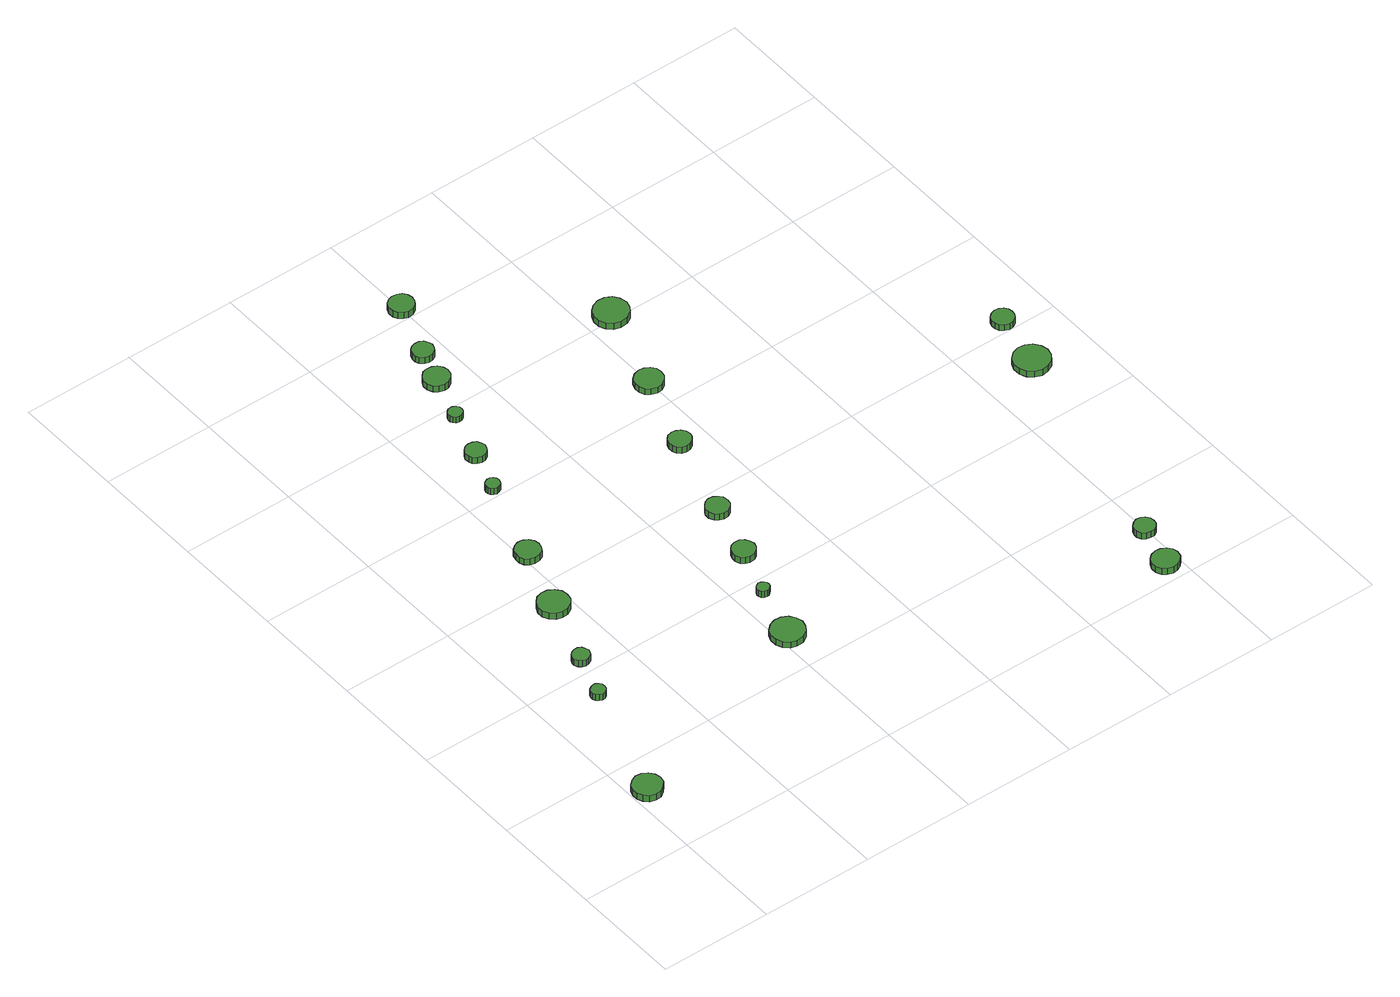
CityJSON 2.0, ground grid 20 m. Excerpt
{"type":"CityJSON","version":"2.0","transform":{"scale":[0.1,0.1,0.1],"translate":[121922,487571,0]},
"CityObjects":{
"tree1":{"type":"SolitaryVegetationObject","attributes":{"function":"something"},"geometry":[{"type":"MultiSurface","lod":"1","boundaries":[[[0,1,2,3,4,5,6,7,8,9,10,11,12,13,14]],[[15,16,17,18,19,20,21,22,23,24,25,26,27,28,29]],[[0,29,28,1]],[[1,28,27,2]],[[2,27,26,3]],[[3,26,25,4]],[[4,25,24,5]],[[5,24,23,6]],[[6,23,22,7]],[[7,22,21,8]],[[8,21,20,9]],[[9,20,19,10]],[[10,19,18,11]],[[11,18,17,12]],[[12,17,16,13]],[[13,16,15,14]],[[14,15,29,0]]]}]},
"tree2":{"type":"SolitaryVegetationObject","attributes":{"function":"something"},"geometry":[{"type":"MultiSurface","lod":"1","boundaries":[[[30,31,32,33,34,35,36,37,38,39,40,41,42,43,44]],[[45,46,47,48,49,50,51,52,53,54,55,56,57,58,59]],[[30,59,58,31]],[[31,58,57,32]],[[32,57,56,33]],[[33,56,55,34]],[[34,55,54,35]],[[35,54,53,36]],[[36,53,52,37]],[[37,52,51,38]],[[38,51,50,39]],[[39,50,49,40]],[[40,49,48,41]],[[41,48,47,42]],[[42,47,46,43]],[[43,46,45,44]],[[44,45,59,30]]]}]},
"tree3":{"type":"SolitaryVegetationObject","attributes":{"function":"something"},"geometry":[{"type":"MultiSurface","lod":"1","boundaries":[[[60,61,62,63,64,65,66,67,68,69,70,71,72,73,74]],[[75,76,77,78,79,80,81,82,83,84,85,86,87,88,89]],[[60,89,88,61]],[[61,88,87,62]],[[62,87,86,63]],[[63,86,85,64]],[[64,85,84,65]],[[65,84,83,66]],[[66,83,82,67]],[[67,82,81,68]],[[68,81,80,69]],[[69,80,79,70]],[[70,79,78,71]],[[71,78,77,72]],[[72,77,76,73]],[[73,76,75,74]],[[74,75,89,60]]]}]},
"tree4":{"type":"SolitaryVegetationObject","attributes":{"function":"something"},"geometry":[{"type":"MultiSurface","lod":"1","boundaries":[[[90,91,92,93,94,95,96,97,98,99,100,101,102,103,104]],[[105,106,107,108,109,110,111,112,113,114,115,116,117,118,119]],[[90,119,118,91]],[[91,118,117,92]],[[92,117,116,93]],[[93,116,115,94]],[[94,115,114,95]],[[95,114,113,96]],[[96,113,112,97]],[[97,112,111,98]],[[98,111,110,99]],[[99,110,109,100]],[[100,109,108,101]],[[101,108,107,102]],[[102,107,106,103]],[[103,106,105,104]],[[104,105,119,90]]]}]},
"tree5":{"type":"SolitaryVegetationObject","attributes":{"function":"something"},"geometry":[{"type":"MultiSurface","lod":"1","boundaries":[[[120,121,122,123,124,125,126,127,128,129,130,131,132,133,134]],[[135,136,137,138,139,140,141,142,143,144,145,146,147,148,149]],[[120,149,148,121]],[[121,148,147,122]],[[122,147,146,123]],[[123,146,145,124]],[[124,145,144,125]],[[125,144,143,126]],[[126,143,142,127]],[[127,142,141,128]],[[128,141,140,129]],[[129,140,139,130]],[[130,139,138,131]],[[131,138,137,132]],[[132,137,136,133]],[[133,136,135,134]],[[134,135,149,120]]]}]},
"tree6":{"type":"SolitaryVegetationObject","attributes":{"function":"something"},"geometry":[{"type":"MultiSurface","lod":"1","boundaries":[[[150,151,152,153,154,155,156,157,158,159,160,161,162,163,164]],[[165,166,167,168,169,170,171,172,173,174,175,176,177,178,179]],[[150,179,178,151]],[[151,178,177,152]],[[152,177,176,153]],[[153,176,175,154]],[[154,175,174,155]],[[155,174,173,156]],[[156,173,172,157]],[[157,172,171,158]],[[158,171,170,159]],[[159,170,169,160]],[[160,169,168,161]],[[161,168,167,162]],[[162,167,166,163]],[[163,166,165,164]],[[164,165,179,150]]]}]},
"tree7":{"type":"SolitaryVegetationObject","attributes":{"function":"something"},"geometry":[{"type":"MultiSurface","lod":"1","boundaries":[[[180,181,182,183,184,185,186,187,188,189,190,191,192,193,194]],[[195,196,197,198,199,200,201,202,203,204,205,206,207,208,209]],[[180,209,208,181]],[[181,208,207,182]],[[182,207,206,183]],[[183,206,205,184]],[[184,205,204,185]],[[185,204,203,186]],[[186,203,202,187]],[[187,202,201,188]],[[188,201,200,189]],[[189,200,199,190]],[[190,199,198,191]],[[191,198,197,192]],[[192,197,196,193]],[[193,196,195,194]],[[194,195,209,180]]]}]},
"tree8":{"type":"SolitaryVegetationObject","attributes":{"function":"something"},"geometry":[{"type":"MultiSurface","lod":"1","boundaries":[[[210,211,212,213,214,215,216,217,218,219,220,221,222,223,224]],[[225,226,227,228,229,230,231,232,233,234,235,236,237,238,239]],[[210,239,238,211]],[[211,238,237,212]],[[212,237,236,213]],[[213,236,235,214]],[[214,235,234,215]],[[215,234,233,216]],[[216,233,232,217]],[[217,232,231,218]],[[218,231,230,219]],[[219,230,229,220]],[[220,229,228,221]],[[221,228,227,222]],[[222,227,226,223]],[[223,226,225,224]],[[224,225,239,210]]]}]},
"tree9":{"type":"SolitaryVegetationObject","attributes":{"function":"something"},"geometry":[{"type":"MultiSurface","lod":"1","boundaries":[[[240,241,242,243,244,245,246,247,248,249,250,251,252,253,254]],[[255,256,257,258,259,260,261,262,263,264,265,266,267,268,269]],[[240,269,268,241]],[[241,268,267,242]],[[242,267,266,243]],[[243,266,265,244]],[[244,265,264,245]],[[245,264,263,246]],[[246,263,262,247]],[[247,262,261,248]],[[248,261,260,249]],[[249,260,259,250]],[[250,259,258,251]],[[251,258,257,252]],[[252,257,256,253]],[[253,256,255,254]],[[254,255,269,240]]]}]},
"tree10":{"type":"SolitaryVegetationObject","attributes":{"function":"something"},"geometry":[{"type":"MultiSurface","lod":"1","boundaries":[[[270,271,272,273,274,275,276,277,278,279,280,281,282,283,284]],[[285,286,287,288,289,290,291,292,293,294,295,296,297,298,299]],[[270,299,298,271]],[[271,298,297,272]],[[272,297,296,273]],[[273,296,295,274]],[[274,295,294,275]],[[275,294,293,276]],[[276,293,292,277]],[[277,292,291,278]],[[278,291,290,279]],[[279,290,289,280]],[[280,289,288,281]],[[281,288,287,282]],[[282,287,286,283]],[[283,286,285,284]],[[284,285,299,270]]]}]},
"tree11":{"type":"SolitaryVegetationObject","attributes":{"function":"something"},"geometry":[{"type":"MultiSurface","lod":"1","boundaries":[[[300,301,302,303,304,305,306,307,308,309,310,311,312,313,314]],[[315,316,317,318,319,320,321,322,323,324,325,326,327,328,329]],[[300,329,328,301]],[[301,328,327,302]],[[302,327,326,303]],[[303,326,325,304]],[[304,325,324,305]],[[305,324,323,306]],[[306,323,322,307]],[[307,322,321,308]],[[308,321,320,309]],[[309,320,319,310]],[[310,319,318,311]],[[311,318,317,312]],[[312,317,316,313]],[[313,316,315,314]],[[314,315,329,300]]]}]},
"tree12":{"type":"SolitaryVegetationObject","attributes":{"function":"something"},"geometry":[{"type":"MultiSurface","lod":"1","boundaries":[[[330,331,332,333,334,335,336,337,338,339,340,341,342,343,344]],[[345,346,347,348,349,350,351,352,353,354,355,356,357,358,359]],[[330,359,358,331]],[[331,358,357,332]],[[332,357,356,333]],[[333,356,355,334]],[[334,355,354,335]],[[335,354,353,336]],[[336,353,352,337]],[[337,352,351,338]],[[338,351,350,339]],[[339,350,349,340]],[[340,349,348,341]],[[341,348,347,342]],[[342,347,346,343]],[[343,346,345,344]],[[344,345,359,330]]]}]},
"tree13":{"type":"SolitaryVegetationObject","attributes":{"function":"something"},"geometry":[{"type":"MultiSurface","lod":"1","boundaries":[[[360,361,362,363,364,365,366,367,368,369,370,371,372,373,374]],[[375,376,377,378,379,380,381,382,383,384,385,386,387,388,389]],[[360,389,388,361]],[[361,388,387,362]],[[362,387,386,363]],[[363,386,385,364]],[[364,385,384,365]],[[365,384,383,366]],[[366,383,382,367]],[[367,382,381,368]],[[368,381,380,369]],[[369,380,379,370]],[[370,379,378,371]],[[371,378,377,372]],[[372,377,376,373]],[[373,376,375,374]],[[374,375,389,360]]]}]},
"tree14":{"type":"SolitaryVegetationObject","attributes":{"function":"something"},"geometry":[{"type":"MultiSurface","lod":"1","boundaries":[[[390,391,392,393,394,395,396,397,398,399,400,401,402,403,404]],[[405,406,407,408,409,410,411,412,413,414,415,416,417,418,419]],[[390,419,418,391]],[[391,418,417,392]],[[392,417,416,393]],[[393,416,415,394]],[[394,415,414,395]],[[395,414,413,396]],[[396,413,412,397]],[[397,412,411,398]],[[398,411,410,399]],[[399,410,409,400]],[[400,409,408,401]],[[401,408,407,402]],[[402,407,406,403]],[[403,406,405,404]],[[404,405,419,390]]]}]},
"tree15":{"type":"SolitaryVegetationObject","attributes":{"function":"something"},"geometry":[{"type":"MultiSurface","lod":"1","boundaries":[[[420,421,422,423,424,425,426,427,428,429,430,431,432,433,434]],[[435,436,437,438,439,440,441,442,443,444,445,446,447,448,449]],[[420,449,448,421]],[[421,448,447,422]],[[422,447,446,423]],[[423,446,445,424]],[[424,445,444,425]],[[425,444,443,426]],[[426,443,442,427]],[[427,442,441,428]],[[428,441,440,429]],[[429,440,439,430]],[[430,439,438,431]],[[431,438,437,432]],[[432,437,436,433]],[[433,436,435,434]],[[434,435,449,420]]]}]},
"tree16":{"type":"SolitaryVegetationObject","attributes":{"function":"something"},"geometry":[{"type":"MultiSurface","lod":"1","boundaries":[[[450,451,452,453,454,455,456,457,458,459,460,461,462,463,464]],[[465,466,467,468,469,470,471,472,473,474,475,476,477,478,479]],[[450,479,478,451]],[[451,478,477,452]],[[452,477,476,453]],[[453,476,475,454]],[[454,475,474,455]],[[455,474,473,456]],[[456,473,472,457]],[[457,472,471,458]],[[458,471,470,459]],[[459,470,469,460]],[[460,469,468,461]],[[461,468,467,462]],[[462,467,466,463]],[[463,466,465,464]],[[464,465,479,450]]]}]},
"tree17":{"type":"SolitaryVegetationObject","attributes":{"function":"something"},"geometry":[{"type":"MultiSurface","lod":"1","boundaries":[[[480,481,482,483,484,485,486,487,488,489,490,491,492,493,494]],[[495,496,497,498,499,500,501,502,503,504,505,506,507,508,509]],[[480,509,508,481]],[[481,508,507,482]],[[482,507,506,483]],[[483,506,505,484]],[[484,505,504,485]],[[485,504,503,486]],[[486,503,502,487]],[[487,502,501,488]],[[488,501,500,489]],[[489,500,499,490]],[[490,499,498,491]],[[491,498,497,492]],[[492,497,496,493]],[[493,496,495,494]],[[494,495,509,480]]]}]},
"tree18":{"type":"SolitaryVegetationObject","attributes":{"function":"something"},"geometry":[{"type":"MultiSurface","lod":"1","boundaries":[[[510,511,512,513,514,515,516,517,518,519,520,521,522,523,524]],[[525,526,527,528,529,530,531,532,533,534,535,536,537,538,539]],[[510,539,538,511]],[[511,538,537,512]],[[512,537,536,513]],[[513,536,535,514]],[[514,535,534,515]],[[515,534,533,516]],[[516,533,532,517]],[[517,532,531,518]],[[518,531,530,519]],[[519,530,529,520]],[[520,529,528,521]],[[521,528,527,522]],[[522,527,526,523]],[[523,526,525,524]],[[524,525,539,510]]]}]},
"tree19":{"type":"SolitaryVegetationObject","attributes":{"function":"something"},"geometry":[{"type":"MultiSurface","lod":"1","boundaries":[[[540,541,542,543,544,545,546,547,548,549,550,551,552,553,554]],[[555,556,557,558,559,560,561,562,563,564,565,566,567,568,569]],[[540,569,568,541]],[[541,568,567,542]],[[542,567,566,543]],[[543,566,565,544]],[[544,565,564,545]],[[545,564,563,546]],[[546,563,562,547]],[[547,562,561,548]],[[548,561,560,549]],[[549,560,559,550]],[[550,559,558,551]],[[551,558,557,552]],[[552,557,556,553]],[[553,556,555,554]],[[554,555,569,540]]]}]},
"tree20":{"type":"SolitaryVegetationObject","attributes":{"function":"something"},"geometry":[{"type":"MultiSurface","lod":"1","boundaries":[[[570,571,572,573,574,575,576,577,578,579,580,581,582,583,584]],[[585,586,587,588,589,590,591,592,593,594,595,596,597,598,599]],[[570,599,598,571]],[[571,598,597,572]],[[572,597,596,573]],[[573,596,595,574]],[[574,595,594,575]],[[575,594,593,576]],[[576,593,592,577]],[[577,592,591,578]],[[578,591,590,579]],[[579,590,589,580]],[[580,589,588,581]],[[581,588,587,582]],[[582,587,586,583]],[[583,586,585,584]],[[584,585,599,570]]]}]},
"tree21":{"type":"SolitaryVegetationObject","attributes":{"function":"something"},"geometry":[{"type":"MultiSurface","lod":"1","boundaries":[[[600,601,602,603,604,605,606,607,608,609,610,611,612,613,614]],[[615,616,617,618,619,620,621,622,623,624,625,626,627,628,629]],[[600,629,628,601]],[[601,628,627,602]],[[602,627,626,603]],[[603,626,625,604]],[[604,625,624,605]],[[605,624,623,606]],[[606,623,622,607]],[[607,622,621,608]],[[608,621,620,609]],[[609,620,619,610]],[[610,619,618,611]],[[611,618,617,612]],[[612,617,616,613]],[[613,616,615,614]],[[614,615,629,600]]]}]},
"tree22":{"type":"SolitaryVegetationObject","attributes":{"function":"something"},"geometry":[{"type":"MultiSurface","lod":"1","boundaries":[[[630,631,632,633,634,635,636,637,638,639,640,641,642,643,644]],[[645,646,647,648,649,650,651,652,653,654,655,656,657,658,659]],[[630,659,658,631]],[[631,658,657,632]],[[632,657,656,633]],[[633,656,655,634]],[[634,655,654,635]],[[635,654,653,636]],[[636,653,652,637]],[[637,652,651,638]],[[638,651,650,639]],[[639,650,649,640]],[[640,649,648,641]],[[641,648,647,642]],[[642,647,646,643]],[[643,646,645,644]],[[644,645,659,630]]]}]}
},
"vertices":[
[53,133,17],[51,143,17],[44,152,17],[35,158,17],[24,159,17],[14,155,17],[6,148,17],[2,138,17],[2,128,17],[6,118,17],[14,110,17],[24,107,17],[35,108,17],[44,114,17],[51,122,17],[51,122,4],[44,114,4],[35,108,4],[24,107,4],[14,110,4],[6,118,4],[2,128,4],[2,138,4],[6,148,4],[14,155,4],[24,159,4],[35,158,4],[44,152,4],[51,143,4],[53,133,4],
[114,351,15],[113,356,15],[110,360,15],[105,363,15],[100,363,15],[95,361,15],[91,358,15],[89,353,15],[89,348,15],[91,343,15],[95,340,15],[100,338,15],[105,338,15],[110,341,15],[113,345,15],[113,345,2],[110,341,2],[105,338,2],[100,338,2],[95,340,2],[91,343,2],[89,348,2],[89,353,2],[91,358,2],[95,361,2],[100,363,2],[105,363,2],[110,360,2],[113,356,2],[114,351,2],
[144,428,16],[142,434,16],[139,440,16],[133,443,16],[127,443,16],[121,441,16],[116,437,16],[113,431,16],[113,425,16],[116,419,16],[121,415,16],[127,413,16],[133,414,16],[139,417,16],[142,422,16],[142,422,3],[139,417,3],[133,414,3],[127,413,3],[121,415,3],[116,419,3],[113,425,3],[113,431,3],[116,437,3],[121,441,3],[127,443,3],[133,443,3],[139,440,3],[142,434,3],[144,428,3],
[195,547,17],[193,558,17],[186,567,17],[176,573,17],[165,574,17],[154,571,17],[146,563,17],[141,553,17],[141,541,17],[146,531,17],[154,523,17],[165,520,17],[176,521,17],[186,527,17],[193,536,17],[193,536,4],[186,527,4],[176,521,4],[165,520,4],[154,523,4],[146,531,4],[141,541,4],[141,553,4],[146,563,4],[154,571,4],[165,574,4],[176,573,4],[186,567,4],[193,558,4],[195,547,4],
[232,665,16],[230,674,16],[225,681,16],[217,686,16],[208,687,16],[199,684,16],[192,678,16],[189,669,16],[189,660,16],[192,652,16],[199,646,16],[208,643,16],[217,644,16],[225,648,16],[230,656,16],[230,656,3],[225,648,3],[217,644,3],[208,643,3],[199,646,3],[192,652,3],[189,660,3],[189,669,3],[192,678,3],[199,684,3],[208,687,3],[217,686,3],[225,681,3],[230,674,3],[232,665,3],
[445,273,16],[442,285,16],[435,295,16],[424,301,16],[412,302,16],[401,298,16],[392,290,16],[387,279,16],[387,267,16],[392,255,16],[401,247,16],[412,244,16],[424,245,16],[435,251,16],[442,261,16],[442,261,4],[435,251,4],[424,245,4],[412,244,4],[401,247,4],[392,255,4],[387,267,4],[387,279,4],[392,290,4],[401,298,4],[412,302,4],[424,301,4],[435,295,4],[442,285,4],[445,273,4],
[273,817,15],[272,822,15],[269,826,15],[264,829,15],[259,829,15],[254,827,15],[250,824,15],[248,819,15],[248,814,15],[250,810,15],[254,806,15],[259,804,15],[264,805,15],[269,808,15],[272,812,15],[272,812,2],[269,808,2],[264,805,2],[259,804,2],[254,806,2],[250,810,2],[248,814,2],[248,819,2],[250,824,2],[254,827,2],[259,829,2],[264,829,2],[269,826,2],[272,822,2],[273,817,2],
[304,891,16],[302,898,16],[298,905,16],[292,908,16],[284,909,16],[277,907,16],[271,902,16],[268,895,16],[268,887,16],[271,881,16],[277,876,16],[284,873,16],[292,874,16],[298,878,16],[302,884,16],[302,884,3],[298,878,3],[292,874,3],[284,873,3],[277,876,3],[271,881,3],[268,887,3],[268,895,3],[271,902,3],[277,907,3],[284,909,3],[292,908,3],[298,905,3],[302,898,3],[304,891,3],
[457,373,15],[456,377,15],[453,381,15],[449,383,15],[445,384,15],[440,382,15],[437,379,15],[435,375,15],[435,370,15],[437,366,15],[440,363,15],[445,362,15],[449,362,15],[453,365,15],[456,368,15],[456,368,2],[453,365,2],[449,362,2],[445,362,2],[440,363,2],[437,366,2],[435,370,2],[435,375,2],[437,379,2],[440,382,2],[445,384,2],[449,383,2],[453,381,2],[456,377,2],[457,373,2],
[327,979,15],[326,984,15],[323,988,15],[318,991,15],[313,991,15],[308,990,15],[304,986,15],[302,981,15],[302,976,15],[304,972,15],[308,968,15],[313,967,15],[318,967,15],[323,970,15],[326,974,15],[326,974,3],[323,970,3],[318,967,3],[313,967,3],[308,968,3],[304,972,3],[302,976,3],[302,981,3],[304,986,3],[308,990,3],[313,991,3],[318,991,3],[323,988,3],[326,984,3],[327,979,3],
[495,458,16],[493,466,16],[488,473,16],[481,478,16],[472,478,16],[464,476,16],[458,470,16],[455,462,16],[455,454,16],[458,446,16],[464,441,16],[472,438,16],[481,439,16],[488,443,16],[493,450,16],[493,450,3],[488,443,3],[481,439,3],[472,438,3],[464,441,3],[458,446,3],[455,454,3],[455,462,3],[458,470,3],[464,476,3],[472,478,3],[481,478,3],[488,473,3],[493,466,3],[495,458,3],
[363,1059,17],[361,1068,17],[355,1076,17],[347,1080,17],[338,1081,17],[329,1079,17],[322,1072,17],[318,1064,17],[318,1054,17],[322,1045,17],[329,1039,17],[338,1036,17],[347,1037,17],[355,1042,17],[361,1050,17],[361,1050,4],[355,1042,4],[347,1037,4],[338,1036,4],[329,1039,4],[322,1045,4],[318,1054,4],[318,1064,4],[322,1072,4],[329,1079,4],[338,1081,4],[347,1080,4],[355,1076,4],[361,1068,4],[363,1059,4],
[523,560,16],[522,569,16],[517,575,16],[509,580,16],[501,581,16],[493,578,16],[487,572,16],[483,565,16],[483,556,16],[487,548,16],[493,543,16],[501,540,16],[509,541,16],[517,545,16],[522,552,16],[522,552,3],[517,545,3],[509,541,3],[501,540,3],[493,543,3],[487,548,3],[483,556,3],[483,565,3],[487,572,3],[493,578,3],[501,581,3],[509,580,3],[517,575,3],[522,569,3],[523,560,3],
[380,1120,16],[378,1127,16],[374,1134,16],[367,1138,16],[359,1138,16],[352,1136,16],[346,1131,16],[343,1124,16],[343,1116,16],[346,1109,16],[352,1104,16],[359,1101,16],[367,1102,16],[374,1106,16],[378,1112,16],[378,1112,3],[374,1106,3],[367,1102,3],[359,1101,3],[352,1104,3],[346,1109,3],[343,1116,3],[343,1124,3],[346,1131,3],[352,1136,3],[359,1138,3],[367,1138,3],[374,1134,3],[378,1127,3],[380,1120,3],
[569,712,18],[567,721,18],[562,727,18],[555,731,18],[547,732,18],[539,730,18],[533,724,18],[530,717,18],[530,708,18],[533,701,18],[539,695,18],[547,693,18],[555,694,18],[562,698,18],[567,704,18],[567,704,5],[562,698,5],[555,694,5],[547,693,5],[539,695,5],[533,701,5],[530,708,5],[530,717,5],[533,724,5],[539,730,5],[547,732,5],[555,731,5],[562,727,5],[567,721,5],[569,712,5],
[420,1221,18],[418,1230,18],[413,1237,18],[405,1241,18],[396,1242,18],[388,1240,18],[381,1234,18],[377,1225,18],[377,1216,18],[381,1208,18],[388,1202,18],[396,1199,18],[405,1200,18],[413,1205,18],[418,1212,18],[418,1212,5],[413,1205,5],[405,1200,5],[396,1199,5],[388,1202,5],[381,1208,5],[377,1216,5],[377,1225,5],[381,1234,5],[388,1240,5],[396,1242,5],[405,1241,5],[413,1237,5],[418,1230,5],[420,1221,5],
[619,848,20],[617,858,20],[611,866,20],[602,871,20],[592,872,20],[582,869,20],[574,862,20],[570,853,20],[570,843,20],[574,833,20],[582,827,20],[592,823,20],[602,824,20],[611,830,20],[617,838,20],[617,838,8],[611,830,8],[602,824,8],[592,823,8],[582,827,8],[574,833,8],[570,843,8],[570,853,8],[574,862,8],[582,869,8],[592,872,8],[602,871,8],[611,866,8],[617,858,8],[619,848,8],
[672,1002,23],[669,1015,23],[662,1025,23],[651,1031,23],[638,1032,23],[626,1028,23],[617,1020,23],[612,1009,23],[612,996,23],[617,985,23],[626,976,23],[638,972,23],[651,974,23],[662,980,23],[669,990,23],[669,990,10],[662,980,10],[651,974,10],[638,972,10],[626,976,10],[617,985,10],[612,996,10],[612,1009,10],[617,1020,10],[626,1028,10],[638,1032,10],[651,1031,10],[662,1025,10],[669,1015,10],[672,1002,10],
[998,32,19],[996,42,19],[990,49,19],[981,54,19],[972,55,19],[962,52,19],[955,46,19],[951,37,19],[951,27,19],[955,18,19],[962,12,19],[972,9,19],[981,10,19],[990,15,19],[996,22,19],[996,22,6],[990,15,6],[981,10,6],[972,9,6],[962,12,6],[955,18,6],[951,27,6],[951,37,6],[955,46,6],[962,52,6],[972,55,6],[981,54,6],[990,49,6],[996,42,6],[998,32,6],
[1011,109,22],[1010,116,22],[1005,122,22],[999,126,22],[991,127,22],[984,124,22],[978,119,22],[975,112,22],[975,105,22],[978,98,22],[984,93,22],[991,91,22],[999,91,22],[1005,95,22],[1010,101,22],[1010,101,9],[1005,95,9],[999,91,9],[991,91,9],[984,93,9],[978,98,9],[975,105,9],[975,112,9],[978,119,9],[984,124,9],[991,127,9],[999,126,9],[1005,122,9],[1010,116,9],[1011,109,9],
[1116,508,29],[1113,520,29],[1105,531,29],[1094,537,29],[1081,539,29],[1069,535,29],[1059,526,29],[1054,514,29],[1054,501,29],[1059,489,29],[1069,480,29],[1081,476,29],[1094,478,29],[1105,484,29],[1113,495,29],[1113,495,17],[1105,484,17],[1094,478,17],[1081,476,17],[1069,480,17],[1059,489,17],[1054,501,17],[1054,514,17],[1059,526,17],[1069,535,17],[1081,539,17],[1094,537,17],[1105,531,17],[1113,520,17],[1116,508,17],
[1125,608,30],[1124,615,30],[1119,622,30],[1112,626,30],[1104,627,30],[1096,624,30],[1090,619,30],[1087,611,30],[1087,604,30],[1090,596,30],[1096,591,30],[1104,588,30],[1112,589,30],[1119,593,30],[1124,600,30],[1124,600,18],[1119,593,18],[1112,589,18],[1104,588,18],[1096,591,18],[1090,596,18],[1087,604,18],[1087,611,18],[1090,619,18],[1096,624,18],[1104,627,18],[1112,626,18],[1119,622,18],[1124,615,18],[1125,608,18]
]}
